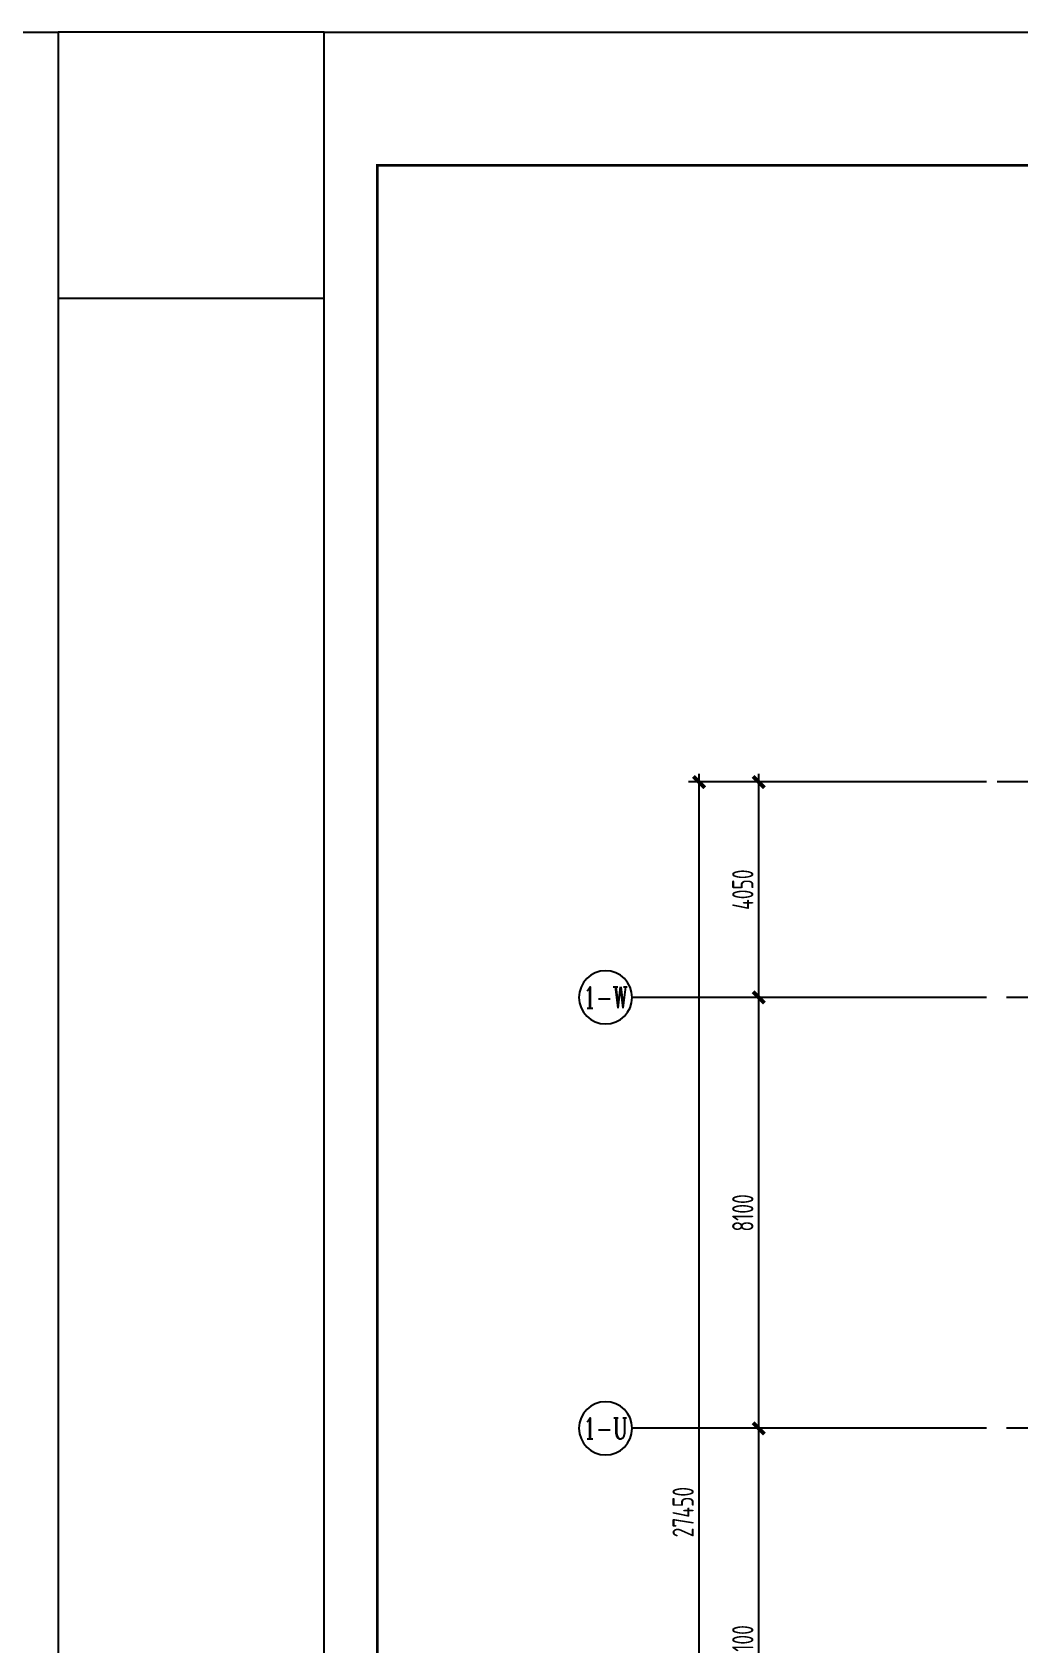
# Model space of a CAD drawing. Extents: x -321761 to 1215725, y 241863 to 438812.
# Drawn here: x 792238 to 810790, y 270970 to 301263 of the extents above; entities that cross this region are included whole.
import ezdxf
from ezdxf.enums import TextEntityAlignment as Align

# ---------------------------------------------------------------- set-up
doc = ezdxf.new("R2010")
doc.units = 0
doc.header["$LTSCALE"] = 1000
doc.linetypes.add('CENTER', pattern=[2, 1.25, -0.25, 0.25, -0.25])
doc.layers.get('0').update_dxf_attribs({"linetype": 'CONTINUOUS'})
doc.layers.get('Defpoints').update_dxf_attribs({"linetype": 'CONTINUOUS'})
for name, color, linetype in [('AXIS', 253, 'CENTER'), ('AXIS_NUM', 7, 'CONTINUOUS'), ('BORDER', 7, 'CONTINUOUS'), ('DIM', 3, 'CONTINUOUS'), ('图层8', 3, 'CENTER')]:
    doc.layers.add(name, color=color, linetype=linetype)
doc.styles.add('TSSD_Axis', font='Complex.shx', dxfattribs={"width": 0.7, "bigfont": 'hztxt.shx'})
doc.styles.add('TSSD_Dimension', font='Tssdeng.shx', dxfattribs={"width": 0.7, "bigfont": 'hztxt.shx'})
doc.dimstyles.new('TSSD_100_100$0', dxfattribs={"dimtxt": 300, "dimasz": 100, "dimexe": 100, "dimexo": 300, "dimgap": 100, "dimtad": 1, "dimdec": 0, "dimzin": 0, "dimdsep": 46, "dimtxsty": 'TSSD_Dimension', "dimblk": 'ARCHTICK', "dimcen": 0, "dimdle": 100, "dimclrd": 3, "dimclre": 3, "dimclrt": 7, "dimazin": 0, "dimtfac": 1, "dimtdec": 0, "dimtix": 1, "dimtmove": 2, "dimatfit": 3, "dimldrblk": 'ARCHTICK', "dimfxl": 1, "dimtolj": 1, "dimtzin": 0, "dimarcsym": 0})

# ---------------------------------------------------------------- blocks, each defined once
blk = doc.blocks.new('ts_axno')
at = {"color": 0, "linetype": 'ByBlock', "lineweight": -2}
blk.add_circle((0, 0), 0.5, dxfattribs=at)
at = {"color": 0, "linetype": 'ByBlock', "lineweight": -2, "style": 'TSSD_Axis', "width": 0.7}
blk.add_attdef('A', text='', height=0.6, dxfattribs=at).set_placement((0, 0), align=Align.MIDDLE_CENTER)
blk = doc.blocks.new('_ArchTick')
at = {"color": 0, "linetype": 'ByBlock', "const_width": 0.5}
blk.add_lwpolyline([(-0.71, -0.71), (0.71, 0.71)], dxfattribs=at)
blk = doc.blocks.new('*D670')
at = {"layer": 'Defpoints', "color": 0}
for p in [(805900, 275020), (810586, 275020), (810586, 266920)]:
    blk.add_point(p, dxfattribs=at)
at = {"layer": 'DIM', "color": 3, "lineweight": -2}
for p, q in [((805900, 266770), (805900, 275170)), ((810186, 275020), (805700, 275020)), ((810186, 266920), (805700, 266920))]:
    blk.add_line(p, q, dxfattribs=at)
at = {"layer": 'DIM', "color": 3, "lineweight": -2, "xscale": 150, "yscale": 150, "zscale": 150}
for p, rotation in [((805900, 275020), 90), ((805900, 266920), 270)]:
    blk.add_blockref('_ArchTick', p, dxfattribs=dict(at, rotation=rotation))
at = {"layer": 'DIM', "color": 7, "insert": (805600, 270970), "char_height": 400, "attachment_point": 5, "rotation": 90, "style": 'TSSD_Dimension'}
blk.add_mtext('\\A1;8100', dxfattribs=at)
blk = doc.blocks.new('*D671')
at = {"layer": 'Defpoints', "color": 0}
for p in [(805900, 283120), (810586, 283120), (810586, 275020)]:
    blk.add_point(p, dxfattribs=at)
at = {"layer": 'DIM', "color": 3, "lineweight": -2}
for p, q in [((805900, 274870), (805900, 283270)), ((810186, 283120), (805700, 283120)), ((810186, 275020), (805700, 275020))]:
    blk.add_line(p, q, dxfattribs=at)
at = {"layer": 'DIM', "color": 3, "lineweight": -2, "xscale": 150, "yscale": 150, "zscale": 150}
for p, rotation in [((805900, 283120), 90), ((805900, 275020), 270)]:
    blk.add_blockref('_ArchTick', p, dxfattribs=dict(at, rotation=rotation))
at = {"layer": 'DIM', "color": 7, "insert": (805600, 279070), "char_height": 400, "attachment_point": 5, "rotation": 90, "style": 'TSSD_Dimension'}
blk.add_mtext('\\A1;8100', dxfattribs=at)
blk = doc.blocks.new('*D672')
at = {"layer": 'Defpoints', "color": 0}
for p in [(805900, 287170), (810586, 287170), (810586, 283120)]:
    blk.add_point(p, dxfattribs=at)
at = {"layer": 'DIM', "color": 3, "lineweight": -2}
for p, q in [((805900, 282970), (805900, 287320)), ((810186, 287170), (805700, 287170)), ((810186, 283120), (805700, 283120))]:
    blk.add_line(p, q, dxfattribs=at)
at = {"layer": 'DIM', "color": 3, "lineweight": -2, "xscale": 150, "yscale": 150, "zscale": 150}
for p, rotation in [((805900, 287170), 90), ((805900, 283120), 270)]:
    blk.add_blockref('_ArchTick', p, dxfattribs=dict(at, rotation=rotation))
at = {"layer": 'DIM', "color": 7, "insert": (805600, 285145), "char_height": 400, "attachment_point": 5, "rotation": 90, "style": 'TSSD_Dimension'}
blk.add_mtext('\\A1;4050', dxfattribs=at)
blk = doc.blocks.new('*D673')
at = {"layer": 'Defpoints', "color": 0}
for p in [(804778, 287170), (810286, 287170), (810439, 259720)]:
    blk.add_point(p, dxfattribs=at)
at = {"layer": 'DIM', "color": 3, "lineweight": -2}
for p, q in [((804778, 259570), (804778, 287320)), ((809886, 287170), (804578, 287170)), ((810039, 259720), (804578, 259720))]:
    blk.add_line(p, q, dxfattribs=at)
at = {"layer": 'DIM', "color": 3, "lineweight": -2, "xscale": 150, "yscale": 150, "zscale": 150}
for p, rotation in [((804778, 287170), 90), ((804778, 259720), 270)]:
    blk.add_blockref('_ArchTick', p, dxfattribs=dict(at, rotation=rotation))
at = {"layer": 'DIM', "color": 7, "insert": (804478, 273445), "char_height": 400, "attachment_point": 5, "rotation": 90, "style": 'TSSD_Dimension'}
blk.add_mtext('\\A1;27450', dxfattribs=at)

msp = doc.modelspace()

# ---------------------------------------------------------------- linework, layer by layer
at = {"layer": 'AXIS', "linetype": 'ByBlock'}
msp.add_line((827806.2, 287170.4), (810384.3, 287170.4), dxfattribs=at)
at = {"layer": 'AXIS', "color": 3, "linetype": 'ByBlock'}
for p, q in [((807519.6, 283120.4), (803519.6, 283120.4)), ((807519.6, 275020.4), (803519.6, 275020.4))]:
    msp.add_line(p, q, dxfattribs=at)
at = {"layer": 'AXIS'}
for p, q in [((827806.2, 283120.4), (810384.3, 283120.4)), ((827806.2, 275020.4), (810384.3, 275020.4))]:
    msp.add_line(p, q, dxfattribs=at)
at = {"layer": 'BORDER'}
for points in [[(792725.4, 259262.6), (733325.4, 259262.6), (733325.4, 301262.6), (792725.4, 301262.6)], [(797725.4, 241862.6), (797725.4, 301262.6), (839725.4, 301262.6), (839725.4, 241862.6)]]:
    msp.add_lwpolyline(points, close=True, dxfattribs=at)
at = {"layer": 'BORDER', "const_width": 50}
msp.add_lwpolyline([(798725.4, 242862.6), (798725.4, 298762.6), (838725.4, 298762.6), (838725.4, 242862.6)], close=True, dxfattribs=at)
at = {"layer": '图层8', "linetype": 'ByBlock'}
msp.add_lwpolyline([(792725.4, 296262.6), (797725.4, 296262.6), (797725.4, 301262.6), (792725.4, 301262.6)], close=True, dxfattribs=at)

# ---------------------------------------------------------------- block references
at = {"layer": 'AXIS_NUM'}
ref = msp.add_blockref('ts_axno', (803019.6, 283120.4), dxfattribs=dict(at, xscale=-1000, yscale=1000, zscale=1000))
ref.add_attrib('8', '1-W', dxfattribs={"height": 400, "style": 'TSSD_Axis', "width": 0.7}).set_placement((803019.6, 283120.4), align=Align.MIDDLE_CENTER)
ref = msp.add_blockref('ts_axno', (803019.6, 275020.4), dxfattribs=dict(at, xscale=-1000, yscale=1000, zscale=1000))
ref.add_attrib('8', '1-U', dxfattribs={"height": 400, "style": 'TSSD_Axis', "width": 0.7}).set_placement((803019.6, 275020.4), align=Align.MIDDLE_CENTER)

# ---------------------------------------------------------------- dimensions: what is measured, and where the dimension line sits
at = {"layer": 'DIM'}
for base, p1, p2, picture, middle in [((804778.4, 287170.4), (810438.5, 259720.4), (810286.1, 287170.4), '*D673', (804478.4, 273445.4)), ((805899.8, 287170.4), (810586.1, 283120.4), (810586.1, 287170.4), '*D672', (805599.8, 285145.4)), ((805899.8, 283120.4), (810586.1, 275020.4), (810586.1, 283120.4), '*D671', (805599.8, 279070.4)), ((805899.8, 275020.4), (810586.1, 266920.4), (810586.1, 275020.4), '*D670', (805599.8, 270970.4))]:
    dim = msp.add_linear_dim(base=base, p1=p1, p2=p2, angle=90, dimstyle='TSSD_100_100$0', override={"dimtxt": 400, "dimasz": 150, "dimexe": 200, "dimexo": 400, "dimdle": 150}, dxfattribs=at)
    dim.commit()
    dim.dimension.update_dxf_attribs({"geometry": picture, "text_midpoint": middle})

doc.saveas('drawing.dxf')
